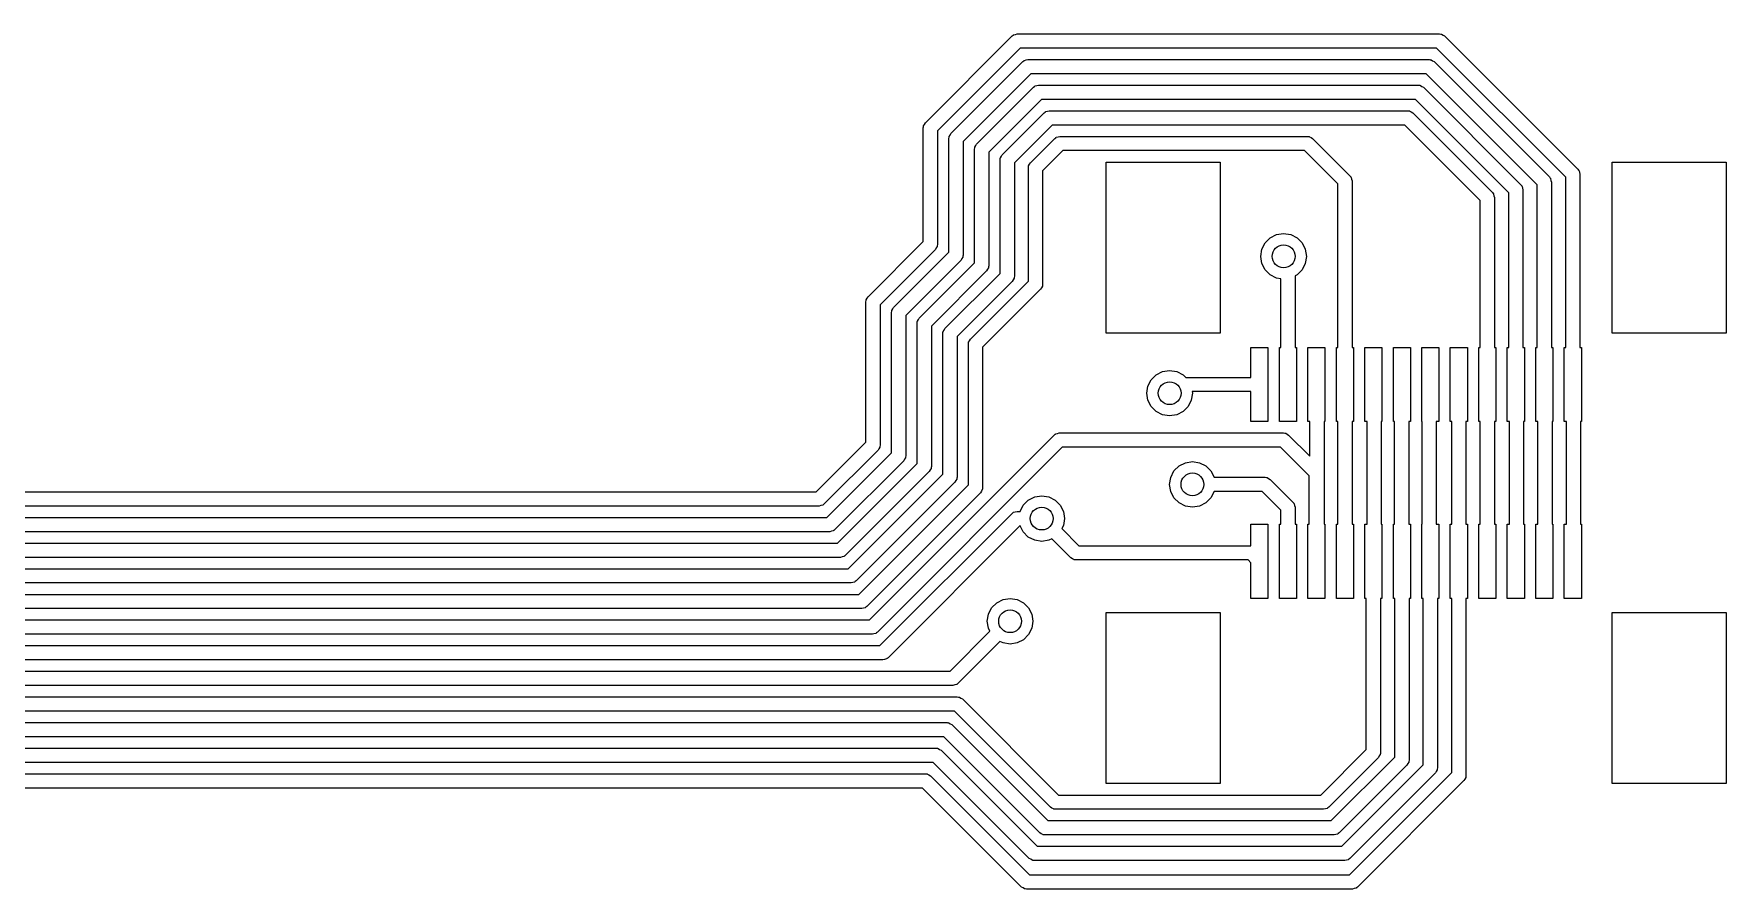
# Model space of a CAD drawing. Extents: x -27 to 355, y -108 to 35.
# Drawn here: x 320.07 to 349.76, y -67.5 to -52.5 of the extents above; entities that cross this region are included whole.
import ezdxf

# ---------------------------------------------------------------- set-up
doc = ezdxf.new("R2010")
doc.units = 0
doc.layers.add('BLACK', color=7, linetype='CONTINUOUS')

msp = doc.modelspace()

# ---------------------------------------------------------------- linework, layer by layer
at = {"layer": 'BLACK', "linetype": 'CONTINUOUS'}
for p, q in [((335.713, -54.0593), (337.238, -52.5344)), ((337.238, -52.5344), (337.256, -52.5211)), ((337.256, -52.5211), (337.259, -52.5176)), ((337.259, -52.5176), (337.261, -52.5168)), ((337.261, -52.5168), (337.267, -52.513)), ((337.267, -52.513), (337.297, -52.5065)), ((337.297, -52.5065), (337.326, -52.4978)), ((337.326, -52.4978), (344.737, -52.4978)), ((344.737, -52.4978), (344.759, -52.501)), ((344.759, -52.501), (344.764, -52.5007)), ((344.764, -52.5007), (344.766, -52.502)), ((344.766, -52.502), (344.773, -52.503)), ((344.773, -52.503), (344.798, -52.5197)), ((344.798, -52.5197), (344.825, -52.5344)), ((344.825, -52.5344), (347.163, -54.8724)), ((337.378, -52.7478), (335.926, -54.1995)), ((344.685, -52.7478), (337.378, -52.7478)), ((346.95, -55.0126), (344.685, -52.7478)), ((336.163, -54.2455), (337.424, -52.984)), ((337.424, -52.984), (337.442, -52.9706)), ((337.442, -52.9706), (337.445, -52.9672)), ((337.445, -52.9672), (337.448, -52.9664)), ((337.448, -52.9664), (337.453, -52.9625)), ((337.453, -52.9625), (337.483, -52.956)), ((337.483, -52.956), (337.513, -52.9473)), ((337.513, -52.9473), (344.551, -52.9473)), ((344.551, -52.9473), (344.573, -52.9505)), ((344.573, -52.9505), (344.577, -52.9502)), ((344.577, -52.9502), (344.58, -52.9516)), ((344.58, -52.9516), (344.586, -52.9525)), ((344.586, -52.9525), (344.612, -52.9692)), ((344.612, -52.9692), (344.639, -52.984)), ((344.639, -52.984), (346.663, -55.0081)), ((337.564, -53.1973), (336.376, -54.3857)), ((336.612, -54.4317), (337.61, -53.4335)), ((344.499, -53.1973), (337.564, -53.1973)), ((337.61, -53.4335), (337.628, -53.4202)), ((337.628, -53.4202), (337.631, -53.4167)), ((337.631, -53.4167), (337.634, -53.4159)), ((337.634, -53.4159), (337.639, -53.412)), ((337.639, -53.412), (337.669, -53.4055)), ((337.669, -53.4055), (337.699, -53.3969)), ((337.699, -53.3969), (344.365, -53.3969)), ((344.365, -53.3969), (344.387, -53.4001)), ((344.387, -53.4001), (344.391, -53.3997)), ((344.391, -53.3997), (344.394, -53.4011)), ((344.394, -53.4011), (344.4, -53.402)), ((344.4, -53.402), (344.426, -53.4187)), ((344.426, -53.4187), (344.453, -53.4335)), ((344.453, -53.4335), (346.163, -55.1438)), ((346.45, -55.1483), (344.499, -53.1973)), ((337.75, -53.6469), (336.825, -54.5719)), ((344.313, -53.6469), (337.75, -53.6469)), ((345.95, -55.284), (344.313, -53.6469)), ((337.062, -54.6179), (337.797, -53.883)), ((337.797, -53.883), (337.814, -53.8697)), ((337.814, -53.8697), (337.817, -53.8662)), ((337.817, -53.8662), (337.82, -53.8654)), ((337.82, -53.8654), (337.825, -53.8615)), ((337.825, -53.8615), (337.855, -53.855)), ((337.855, -53.855), (337.885, -53.8464)), ((337.885, -53.8464), (344.178, -53.8464)), ((344.178, -53.8464), (344.2, -53.8496)), ((344.2, -53.8496), (344.205, -53.8492)), ((344.205, -53.8492), (344.208, -53.8506)), ((344.208, -53.8506), (344.214, -53.8515)), ((344.214, -53.8515), (344.24, -53.8682)), ((344.24, -53.8682), (344.267, -53.883)), ((344.267, -53.883), (345.663, -55.2796)), ((335.676, -54.1477), (335.68, -54.1257)), ((335.676, -56.1397), (335.676, -54.1477)), ((335.679, -54.1211), (335.681, -54.1186)), ((335.68, -54.1257), (335.679, -54.1211)), ((335.681, -54.1186), (335.682, -54.1122)), ((335.682, -54.1122), (335.698, -54.0863)), ((335.698, -54.0863), (335.713, -54.0593)), ((335.926, -54.1995), (335.926, -56.1915)), ((336.126, -54.3339), (336.129, -54.3119)), ((336.126, -56.3259), (336.126, -54.3339)), ((336.129, -54.3073), (336.13, -54.3048)), ((336.129, -54.3119), (336.129, -54.3073)), ((336.13, -54.3048), (336.131, -54.2984)), ((336.131, -54.2984), (336.148, -54.2725)), ((336.148, -54.2725), (336.163, -54.2455)), ((337.937, -54.0964), (337.275, -54.7581)), ((337.558, -54.7576), (337.983, -54.3325)), ((344.127, -54.0964), (337.937, -54.0964)), ((337.983, -54.3325), (338.001, -54.3192)), ((338.001, -54.3192), (338.004, -54.3157)), ((338.004, -54.3157), (338.006, -54.3149)), ((338.006, -54.3149), (338.011, -54.311)), ((338.011, -54.311), (338.042, -54.3046)), ((338.042, -54.3046), (338.071, -54.2959)), ((338.071, -54.2959), (342.421, -54.2959)), ((342.421, -54.2959), (342.443, -54.2991)), ((342.443, -54.2991), (342.448, -54.2988)), ((342.448, -54.2988), (342.45, -54.3001)), ((342.45, -54.3001), (342.456, -54.301)), ((342.456, -54.301), (342.482, -54.3177)), ((342.482, -54.3177), (342.509, -54.3325)), ((342.509, -54.3325), (343.163, -54.9866)), ((345.45, -55.4197), (344.127, -54.0964)), ((336.376, -54.3857), (336.376, -56.3777)), ((336.575, -54.5201), (336.579, -54.498)), ((336.575, -56.5121), (336.575, -54.5201)), ((336.578, -54.4934), (336.58, -54.491)), ((336.579, -54.498), (336.578, -54.4934)), ((336.58, -54.491), (336.581, -54.4846)), ((336.581, -54.4846), (336.597, -54.4587)), ((336.597, -54.4587), (336.612, -54.4317)), ((336.825, -54.5719), (336.825, -56.5639)), ((337.047, -54.6449), (337.062, -54.6179)), ((338.123, -54.5459), (337.771, -54.8978)), ((342.369, -54.5459), (338.123, -54.5459)), ((342.95, -55.1268), (342.369, -54.5459)), ((337.025, -54.7063), (337.028, -54.6842)), ((337.025, -56.6983), (337.025, -54.7063)), ((337.028, -54.6796), (337.029, -54.6772)), ((337.028, -54.6842), (337.028, -54.6796)), ((337.029, -54.6772), (337.03, -54.6708)), ((337.03, -54.6708), (337.047, -54.6449)), ((337.275, -54.7581), (337.275, -56.7501)), ((337.521, -54.846), (337.524, -54.824)), ((337.521, -56.838), (337.521, -54.846)), ((337.524, -54.8194), (337.525, -54.8169)), ((337.524, -54.824), (337.524, -54.8194)), ((337.525, -54.8169), (337.526, -54.8105)), ((337.526, -54.8105), (337.543, -54.7846)), ((337.543, -54.7846), (337.558, -54.7576)), ((337.771, -54.8978), (337.771, -56.8898)), ((338.885, -57.7483), (338.885, -54.7483)), ((338.885, -54.7483), (340.885, -54.7483)), ((340.885, -54.7483), (340.885, -57.7483)), ((347.163, -54.8724), (347.177, -54.8902)), ((347.177, -54.8902), (347.18, -54.8933)), ((347.18, -54.8933), (347.181, -54.896)), ((347.181, -54.896), (347.185, -54.9012)), ((347.185, -54.9012), (347.191, -54.9313)), ((347.191, -54.9313), (347.2, -54.9608)), ((347.765, -57.7483), (347.765, -54.7483)), ((347.765, -54.7483), (349.765, -54.7483)), ((349.765, -54.7483), (349.765, -57.7483)), ((342.95, -57.9983), (342.95, -55.1268)), ((343.163, -54.9866), (343.177, -55.0044)), ((343.177, -55.0044), (343.18, -55.0075)), ((343.18, -55.0075), (343.181, -55.0102)), ((343.181, -55.0102), (343.185, -55.0154)), ((343.185, -55.0154), (343.191, -55.0455)), ((343.191, -55.0455), (343.2, -55.075)), ((343.2, -55.075), (343.2, -57.9983)), ((346.163, -55.1438), (346.177, -55.1617)), ((346.177, -55.1617), (346.18, -55.1647)), ((346.18, -55.1647), (346.181, -55.1674)), ((346.181, -55.1674), (346.185, -55.1726)), ((346.185, -55.1726), (346.191, -55.2027)), ((346.191, -55.2027), (346.2, -55.2322)), ((346.2, -55.2322), (346.2, -57.9983)), ((346.45, -57.9983), (346.45, -55.1483)), ((346.663, -55.0081), (346.677, -55.026)), ((346.677, -55.026), (346.68, -55.029)), ((346.68, -55.029), (346.681, -55.0317)), ((346.681, -55.0317), (346.685, -55.0369)), ((346.685, -55.0369), (346.691, -55.067)), ((346.691, -55.067), (346.7, -55.0965)), ((346.7, -55.0965), (346.7, -57.9983)), ((346.95, -57.9983), (346.95, -55.0126)), ((347.2, -54.9608), (347.2, -57.9983)), ((345.45, -57.9983), (345.45, -55.4197)), ((345.663, -55.2796), (345.677, -55.2974)), ((345.677, -55.2974), (345.68, -55.3004)), ((345.68, -55.3004), (345.681, -55.3031)), ((345.681, -55.3031), (345.685, -55.3083)), ((345.685, -55.3083), (345.691, -55.3384)), ((345.691, -55.3384), (345.7, -55.368)), ((345.7, -55.368), (345.7, -57.9983)), ((345.95, -57.9983), (345.95, -55.284)), ((341.676, -56.1649), (341.765, -56.0764)), ((341.765, -56.0764), (341.876, -56.0196)), ((341.876, -56.0196), (342, -56)), ((342, -56), (342.124, -56.0196)), ((342.124, -56.0196), (342.235, -56.0764)), ((342.235, -56.0764), (342.324, -56.1649)), ((334.707, -57.1093), (335.676, -56.1397)), ((335.89, -56.2799), (334.92, -57.2494)), ((335.156, -57.2955), (336.126, -56.3259)), ((335.905, -56.2529), (335.89, -56.2799)), ((335.921, -56.227), (335.905, -56.2529)), ((335.922, -56.2206), (335.921, -56.227)), ((335.924, -56.2181), (335.922, -56.2206)), ((335.926, -56.1915), (335.923, -56.2135)), ((335.923, -56.2135), (335.924, -56.2181)), ((336.371, -56.4132), (336.354, -56.4391)), ((336.372, -56.4068), (336.371, -56.4132)), ((336.373, -56.4043), (336.372, -56.4068)), ((336.376, -56.3777), (336.373, -56.3997)), ((336.373, -56.3997), (336.373, -56.4043)), ((341.6, -56.4), (341.62, -56.2764)), ((341.62, -56.5236), (341.6, -56.4)), ((341.62, -56.2764), (341.676, -56.1649)), ((342.324, -56.1649), (342.38, -56.2764)), ((342.38, -56.2764), (342.4, -56.4)), ((342.4, -56.4), (342.38, -56.5236)), ((336.339, -56.4661), (335.37, -57.4356)), ((335.606, -57.4817), (336.575, -56.5121)), ((336.789, -56.6523), (335.819, -57.6218)), ((336.055, -57.6679), (337.025, -56.6983)), ((336.354, -56.4391), (336.339, -56.4661)), ((336.804, -56.6253), (336.789, -56.6523)), ((336.82, -56.5994), (336.804, -56.6253)), ((336.821, -56.593), (336.82, -56.5994)), ((336.823, -56.5905), (336.821, -56.593)), ((336.825, -56.5639), (336.822, -56.5859)), ((336.822, -56.5859), (336.823, -56.5905)), ((341.676, -56.6351), (341.62, -56.5236)), ((341.765, -56.7236), (341.676, -56.6351)), ((342.324, -56.6351), (342.235, -56.7236)), ((342.38, -56.5236), (342.324, -56.6351)), ((337.238, -56.8385), (336.269, -57.808)), ((336.505, -57.8541), (337.521, -56.838)), ((337.734, -56.9782), (336.718, -57.9942)), ((337.253, -56.8114), (337.238, -56.8385)), ((337.27, -56.7856), (337.253, -56.8114)), ((337.271, -56.7792), (337.27, -56.7856)), ((337.272, -56.7767), (337.271, -56.7792)), ((337.275, -56.7501), (337.272, -56.7721)), ((337.272, -56.7721), (337.272, -56.7767)), ((337.749, -56.9512), (337.734, -56.9782)), ((337.766, -56.9253), (337.749, -56.9512)), ((337.767, -56.9189), (337.766, -56.9253)), ((337.768, -56.9164), (337.767, -56.9189)), ((337.771, -56.8898), (337.768, -56.9118)), ((337.768, -56.9118), (337.768, -56.9164)), ((341.876, -56.7804), (341.765, -56.7236)), ((341.95, -56.7921), (341.876, -56.7804)), ((341.95, -57.9983), (341.95, -56.7921)), ((342.235, -56.7236), (342.2, -56.7415)), ((342.2, -56.7415), (342.2, -57.9983)), ((334.67, -57.1977), (334.673, -57.1756)), ((334.67, -59.6602), (334.67, -57.1977)), ((334.673, -57.171), (334.674, -57.1686)), ((334.673, -57.1756), (334.673, -57.171)), ((334.674, -57.1686), (334.675, -57.1622)), ((334.675, -57.1622), (334.692, -57.1363)), ((334.692, -57.1363), (334.707, -57.1093)), ((334.92, -57.2494), (334.92, -59.712)), ((335.142, -57.3225), (335.156, -57.2955)), ((335.12, -57.3839), (335.123, -57.3618)), ((335.12, -59.8464), (335.12, -57.3839)), ((335.123, -57.3572), (335.124, -57.3548)), ((335.123, -57.3618), (335.123, -57.3572)), ((335.124, -57.3548), (335.125, -57.3484)), ((335.125, -57.3484), (335.142, -57.3225)), ((335.37, -57.4356), (335.37, -59.8981)), ((335.569, -57.5701), (335.572, -57.548)), ((335.569, -60.0326), (335.569, -57.5701)), ((335.572, -57.5434), (335.574, -57.541)), ((335.572, -57.548), (335.572, -57.5434)), ((335.574, -57.5346), (335.591, -57.5087)), ((335.574, -57.541), (335.574, -57.5346)), ((335.591, -57.5087), (335.606, -57.4817)), ((335.819, -57.6218), (335.819, -60.0843)), ((336.019, -57.7563), (336.022, -57.7342)), ((336.019, -60.2188), (336.019, -57.7563)), ((336.022, -57.7296), (336.023, -57.7272)), ((336.022, -57.7342), (336.022, -57.7296)), ((336.023, -57.7272), (336.024, -57.7208)), ((336.024, -57.7208), (336.041, -57.6949)), ((336.041, -57.6949), (336.055, -57.6679)), ((336.269, -57.808), (336.269, -60.2705)), ((336.473, -57.907), (336.49, -57.8811)), ((336.49, -57.8811), (336.505, -57.8541)), ((340.885, -57.7483), (338.885, -57.7483)), ((349.765, -57.7483), (347.765, -57.7483)), ((336.468, -57.9425), (336.472, -57.9204)), ((336.468, -60.405), (336.468, -57.9425)), ((336.471, -57.9158), (336.473, -57.9134)), ((336.472, -57.9204), (336.471, -57.9158)), ((336.473, -57.9134), (336.473, -57.907)), ((336.718, -57.9942), (336.718, -60.4567)), ((341.425, -58.5233), (341.425, -57.9983)), ((341.425, -57.9983), (341.725, -57.9983)), ((341.725, -57.9983), (341.725, -59.2983)), ((341.925, -59.2983), (341.925, -57.9983)), ((341.925, -57.9983), (341.95, -57.9983)), ((342.2, -57.9983), (342.225, -57.9983)), ((342.225, -57.9983), (342.225, -59.2983)), ((342.425, -59.2983), (342.425, -57.9983)), ((342.425, -57.9983), (342.725, -57.9983)), ((342.725, -57.9983), (342.725, -59.2983)), ((342.925, -59.2983), (342.925, -57.9983)), ((342.925, -57.9983), (342.95, -57.9983)), ((343.2, -57.9983), (343.225, -57.9983)), ((343.225, -57.9983), (343.225, -59.2983)), ((343.425, -59.2983), (343.425, -57.9983)), ((343.425, -57.9983), (343.725, -57.9983)), ((343.725, -57.9983), (343.725, -59.2983)), ((343.925, -59.2983), (343.925, -57.9983)), ((343.925, -57.9983), (344.225, -57.9983)), ((344.225, -57.9983), (344.225, -59.2983)), ((344.425, -59.2983), (344.425, -57.9983)), ((344.425, -57.9983), (344.725, -57.9983)), ((344.725, -57.9983), (344.725, -59.2983)), ((344.925, -59.2983), (344.925, -57.9983)), ((344.925, -57.9983), (345.225, -57.9983)), ((345.225, -57.9983), (345.225, -59.2983)), ((345.425, -59.2983), (345.425, -57.9983)), ((345.425, -57.9983), (345.45, -57.9983)), ((345.7, -57.9983), (345.725, -57.9983)), ((345.725, -57.9983), (345.725, -59.2983)), ((345.925, -59.2983), (345.925, -57.9983)), ((345.925, -57.9983), (345.95, -57.9983)), ((346.2, -57.9983), (346.225, -57.9983)), ((346.225, -57.9983), (346.225, -59.2983)), ((346.425, -59.2983), (346.425, -57.9983)), ((346.425, -57.9983), (346.45, -57.9983)), ((346.7, -57.9983), (346.725, -57.9983)), ((346.725, -57.9983), (346.725, -59.2983)), ((346.925, -59.2983), (346.925, -57.9983)), ((346.925, -57.9983), (346.95, -57.9983)), ((347.2, -57.9983), (347.225, -57.9983)), ((347.225, -57.9983), (347.225, -59.2983)), ((339.676, -58.5649), (339.765, -58.4764)), ((339.765, -58.4764), (339.876, -58.4196)), ((339.876, -58.4196), (340, -58.4)), ((340, -58.4), (340.124, -58.4196)), ((340.124, -58.4196), (340.235, -58.4764)), ((340.235, -58.4764), (340.282, -58.5233)), ((339.6, -58.8), (339.62, -58.6764)), ((339.62, -58.6764), (339.676, -58.5649)), ((340.282, -58.5233), (341.425, -58.5233)), ((341.425, -58.7733), (340.396, -58.7733)), ((340.396, -58.7733), (340.4, -58.8)), ((341.425, -59.2983), (341.425, -58.7733)), ((339.62, -58.9236), (339.6, -58.8)), ((339.676, -59.0351), (339.62, -58.9236)), ((339.765, -59.1236), (339.676, -59.0351)), ((340.324, -59.0351), (340.235, -59.1236)), ((340.38, -58.9236), (340.324, -59.0351)), ((340.4, -58.8), (340.38, -58.9236)), ((339.876, -59.1804), (339.765, -59.1236)), ((340, -59.2), (339.876, -59.1804)), ((340.124, -59.1804), (340, -59.2)), ((340.235, -59.1236), (340.124, -59.1804)), ((341.725, -59.2983), (341.425, -59.2983)), ((342.225, -59.2983), (341.925, -59.2983)), ((342.461, -59.2983), (342.425, -59.2983)), ((342.461, -59.9067), (342.461, -59.2983)), ((342.725, -59.2983), (342.711, -59.2983)), ((342.711, -59.2983), (342.711, -61.0983)), ((342.95, -59.2983), (342.925, -59.2983)), ((342.95, -61.0983), (342.95, -59.2983)), ((343.225, -59.2983), (343.2, -59.2983)), ((343.2, -59.2983), (343.2, -61.0983)), ((343.463, -59.2983), (343.425, -59.2983)), ((343.463, -61.0983), (343.463, -59.2983)), ((343.725, -59.2983), (343.713, -59.2983)), ((343.713, -59.2983), (343.713, -61.0983)), ((343.946, -59.2983), (343.925, -59.2983)), ((343.946, -61.0983), (343.946, -59.2983)), ((344.225, -59.2983), (344.196, -59.2983)), ((344.196, -59.2983), (344.196, -61.0983)), ((344.429, -59.2983), (344.425, -59.2983)), ((344.429, -61.0983), (344.429, -59.2983)), ((344.725, -59.2983), (344.679, -59.2983)), ((344.679, -59.2983), (344.679, -61.0983)), ((344.95, -59.2983), (344.925, -59.2983)), ((344.95, -61.0983), (344.95, -59.2983)), ((345.225, -59.2983), (345.2, -59.2983)), ((345.2, -59.2983), (345.2, -61.0983)), ((345.45, -59.2983), (345.425, -59.2983)), ((345.45, -61.0983), (345.45, -59.2983)), ((345.725, -59.2983), (345.7, -59.2983)), ((345.7, -59.2983), (345.7, -61.0983)), ((345.961, -59.2983), (345.925, -59.2983)), ((345.961, -61.0983), (345.961, -59.2983)), ((346.225, -59.2983), (346.211, -59.2983)), ((346.211, -59.2983), (346.211, -61.0983)), ((346.461, -59.2983), (346.425, -59.2983)), ((346.461, -61.0983), (346.461, -59.2983)), ((346.725, -59.2983), (346.711, -59.2983)), ((346.711, -59.2983), (346.711, -61.0983)), ((346.961, -59.2983), (346.925, -59.2983)), ((346.961, -61.0983), (346.961, -59.2983)), ((347.225, -59.2983), (347.211, -59.2983)), ((347.211, -59.2983), (347.211, -61.0983)), ((333.8, -60.5303), (334.67, -59.6602)), ((334.731, -62.7779), (337.975, -59.5344)), ((337.975, -59.5344), (337.992, -59.5211)), ((337.992, -59.5211), (337.995, -59.5176)), ((337.995, -59.5176), (337.998, -59.5168)), ((337.998, -59.5168), (338.003, -59.513)), ((338.003, -59.513), (338.033, -59.5065)), ((338.033, -59.5065), (338.063, -59.4978)), ((338.063, -59.4978), (342, -59.4978)), ((342, -59.4978), (342.022, -59.501)), ((342.022, -59.501), (342.027, -59.5007)), ((342.027, -59.5007), (342.029, -59.502)), ((342.029, -59.502), (342.036, -59.503)), ((342.036, -59.503), (342.061, -59.5197)), ((342.061, -59.5197), (342.088, -59.5344)), ((342.088, -59.5344), (342.461, -59.9067)), ((334.884, -59.8003), (333.94, -60.7437)), ((333.986, -60.9798), (335.12, -59.8464)), ((338.115, -59.7478), (334.871, -62.9913)), ((334.898, -59.7733), (334.884, -59.8003)), ((334.915, -59.7475), (334.898, -59.7733)), ((334.916, -59.7411), (334.915, -59.7475)), ((334.917, -59.7386), (334.916, -59.7411)), ((334.92, -59.712), (334.917, -59.734)), ((334.917, -59.734), (334.917, -59.7386)), ((335.348, -59.9595), (335.333, -59.9865)), ((335.365, -59.9337), (335.348, -59.9595)), ((335.366, -59.9273), (335.365, -59.9337)), ((335.367, -59.9248), (335.366, -59.9273)), ((335.37, -59.8981), (335.367, -59.9202)), ((335.367, -59.9202), (335.367, -59.9248)), ((341.948, -59.7478), (338.115, -59.7478)), ((342.45, -60.2496), (341.948, -59.7478)), ((335.333, -59.9865), (334.127, -61.1932)), ((334.173, -61.4293), (335.569, -60.0326)), ((335.783, -60.1727), (334.313, -61.6427)), ((334.359, -61.8788), (336.019, -60.2188)), ((335.797, -60.1457), (335.783, -60.1727)), ((335.814, -60.1198), (335.797, -60.1457)), ((335.815, -60.1134), (335.814, -60.1198)), ((335.816, -60.111), (335.815, -60.1134)), ((335.819, -60.0843), (335.816, -60.1064)), ((335.816, -60.1064), (335.816, -60.111)), ((336.269, -60.2705), (336.266, -60.2926)), ((340, -60.4), (340.02, -60.2764)), ((340.02, -60.2764), (340.076, -60.1649)), ((340.076, -60.1649), (340.165, -60.0764)), ((340.165, -60.0764), (340.276, -60.0196)), ((340.276, -60.0196), (340.4, -60)), ((340.4, -60), (340.524, -60.0196)), ((340.524, -60.0196), (340.635, -60.0764)), ((340.635, -60.0764), (340.724, -60.1649)), ((340.724, -60.1649), (340.78, -60.275)), ((340.78, -60.275), (341.676, -60.275)), ((341.676, -60.275), (341.698, -60.2782)), ((341.698, -60.2782), (341.702, -60.2779)), ((341.702, -60.2779), (341.705, -60.2792)), ((341.705, -60.2792), (341.711, -60.2801)), ((341.711, -60.2801), (341.737, -60.2968)), ((342.45, -61.0983), (342.45, -60.2496)), ((298.775, -60.5303), (333.8, -60.5303)), ((336.232, -60.3589), (334.499, -62.0922)), ((334.545, -62.3284), (336.468, -60.405)), ((336.682, -60.5451), (334.685, -62.5417)), ((336.247, -60.3319), (336.232, -60.3589)), ((336.264, -60.306), (336.247, -60.3319)), ((336.265, -60.2996), (336.264, -60.306)), ((336.266, -60.2972), (336.265, -60.2996)), ((336.266, -60.2926), (336.266, -60.2972)), ((336.696, -60.5181), (336.682, -60.5451)), ((336.713, -60.4922), (336.696, -60.5181)), ((336.714, -60.4858), (336.713, -60.4922)), ((336.715, -60.4834), (336.714, -60.4858)), ((336.718, -60.4567), (336.715, -60.4788)), ((336.715, -60.4788), (336.715, -60.4834)), ((340.02, -60.5236), (340, -60.4)), ((340.076, -60.6351), (340.02, -60.5236)), ((340.78, -60.525), (340.724, -60.6351)), ((341.624, -60.525), (340.78, -60.525)), ((341.95, -60.8511), (341.624, -60.525)), ((341.737, -60.2968), (341.764, -60.3116)), ((341.764, -60.3116), (342.163, -60.7109)), ((333.852, -60.7803), (298.723, -60.7803)), ((333.881, -60.7716), (333.852, -60.7803)), ((333.912, -60.7651), (333.881, -60.7716)), ((333.917, -60.7613), (333.912, -60.7651)), ((333.919, -60.7605), (333.917, -60.7613)), ((333.922, -60.757), (333.919, -60.7605)), ((333.94, -60.7437), (333.922, -60.757)), ((337.292, -60.8831), (337.322, -60.8745)), ((337.322, -60.8745), (337.375, -60.8745)), ((337.375, -60.8745), (337.432, -60.7644)), ((337.432, -60.7644), (337.52, -60.6759)), ((337.52, -60.6759), (337.632, -60.6191)), ((337.632, -60.6191), (337.755, -60.5995)), ((337.755, -60.5995), (337.879, -60.6191)), ((337.879, -60.6191), (337.99, -60.6759)), ((337.99, -60.6759), (338.079, -60.7644)), ((338.079, -60.7644), (338.136, -60.8759)), ((340.165, -60.7236), (340.076, -60.6351)), ((340.276, -60.7804), (340.165, -60.7236)), ((340.4, -60.8), (340.276, -60.7804)), ((340.524, -60.7804), (340.4, -60.8)), ((340.635, -60.7236), (340.524, -60.7804)), ((340.724, -60.6351), (340.635, -60.7236)), ((341.95, -61.0983), (341.95, -60.8511)), ((342.163, -60.7109), (342.177, -60.7287)), ((342.177, -60.7287), (342.18, -60.7317)), ((342.18, -60.7317), (342.181, -60.7344)), ((342.181, -60.7344), (342.185, -60.7396)), ((342.185, -60.7396), (342.191, -60.7697)), ((342.191, -60.7697), (342.2, -60.7993)), ((342.2, -60.7993), (342.2, -61.0983)), ((298.589, -60.9798), (333.986, -60.9798)), ((334.917, -63.2274), (337.234, -60.9111)), ((337.374, -61.1245), (335.058, -63.4408)), ((337.234, -60.9111), (337.251, -60.8978)), ((337.251, -60.8978), (337.255, -60.8943)), ((337.255, -60.8943), (337.257, -60.8935)), ((337.257, -60.8935), (337.262, -60.8896)), ((337.262, -60.8896), (337.292, -60.8831)), ((337.375, -61.1245), (337.374, -61.1245)), ((337.432, -61.2346), (337.375, -61.1245)), ((338.136, -61.1231), (338.109, -61.1761)), ((338.136, -60.8759), (338.155, -60.9995)), ((338.155, -60.9995), (338.136, -61.1231)), ((341.425, -61.475), (341.425, -61.0983)), ((341.425, -61.0983), (341.725, -61.0983)), ((341.725, -61.0983), (341.725, -62.3983)), ((341.925, -62.3983), (341.925, -61.0983)), ((341.925, -61.0983), (341.95, -61.0983)), ((342.2, -61.0983), (342.225, -61.0983)), ((342.225, -61.0983), (342.225, -62.3983)), ((342.425, -62.3983), (342.425, -61.0983)), ((342.425, -61.0983), (342.45, -61.0983)), ((342.711, -61.0983), (342.725, -61.0983)), ((342.725, -61.0983), (342.725, -62.3983)), ((342.925, -62.3983), (342.925, -61.0983)), ((342.925, -61.0983), (342.95, -61.0983)), ((343.2, -61.0983), (343.225, -61.0983)), ((343.225, -61.0983), (343.225, -62.3983)), ((343.425, -62.3983), (343.425, -61.0983)), ((343.425, -61.0983), (343.463, -61.0983)), ((343.713, -61.0983), (343.725, -61.0983)), ((343.725, -61.0983), (343.725, -62.3983)), ((343.925, -62.3983), (343.925, -61.0983)), ((343.925, -61.0983), (343.946, -61.0983)), ((344.196, -61.0983), (344.225, -61.0983)), ((344.225, -61.0983), (344.225, -62.3983)), ((344.425, -62.3983), (344.425, -61.0983)), ((344.425, -61.0983), (344.429, -61.0983)), ((344.679, -61.0983), (344.725, -61.0983)), ((344.725, -61.0983), (344.725, -62.3983)), ((344.925, -62.3983), (344.925, -61.0983)), ((344.925, -61.0983), (344.95, -61.0983)), ((345.2, -61.0983), (345.225, -61.0983)), ((345.225, -61.0983), (345.225, -62.3983)), ((345.425, -62.3983), (345.425, -61.0983)), ((345.425, -61.0983), (345.45, -61.0983)), ((345.7, -61.0983), (345.725, -61.0983)), ((345.725, -61.0983), (345.725, -62.3983)), ((345.925, -62.3983), (345.925, -61.0983)), ((345.925, -61.0983), (345.961, -61.0983)), ((346.211, -61.0983), (346.225, -61.0983)), ((346.225, -61.0983), (346.225, -62.3983)), ((346.425, -62.3983), (346.425, -61.0983)), ((346.425, -61.0983), (346.461, -61.0983)), ((346.711, -61.0983), (346.725, -61.0983)), ((346.725, -61.0983), (346.725, -62.3983)), ((346.925, -62.3983), (346.925, -61.0983)), ((346.925, -61.0983), (346.961, -61.0983)), ((347.211, -61.0983), (347.225, -61.0983)), ((347.225, -61.0983), (347.225, -62.3983)), ((298.402, -61.4293), (334.173, -61.4293)), ((334.038, -61.2298), (298.537, -61.2298)), ((334.068, -61.2211), (334.038, -61.2298)), ((334.098, -61.2147), (334.068, -61.2211)), ((334.103, -61.2108), (334.098, -61.2147)), ((334.106, -61.21), (334.103, -61.2108)), ((334.109, -61.2065), (334.106, -61.21)), ((334.127, -61.1932), (334.109, -61.2065)), ((337.52, -61.3231), (337.432, -61.2346)), ((337.632, -61.3799), (337.52, -61.3231)), ((337.755, -61.3995), (337.632, -61.3799)), ((337.879, -61.3799), (337.755, -61.3995)), ((337.932, -61.3529), (337.879, -61.3799)), ((338.267, -61.6884), (337.932, -61.3529)), ((338.109, -61.1761), (338.407, -61.475)), ((334.224, -61.6793), (298.351, -61.6793)), ((334.254, -61.6707), (334.224, -61.6793)), ((334.284, -61.6642), (334.254, -61.6707)), ((334.289, -61.6603), (334.284, -61.6642)), ((334.292, -61.6595), (334.289, -61.6603)), ((334.295, -61.656), (334.292, -61.6595)), ((334.313, -61.6427), (334.295, -61.656)), ((338.294, -61.7032), (338.267, -61.6884)), ((338.32, -61.7199), (338.294, -61.7032)), ((338.327, -61.7208), (338.32, -61.7199)), ((338.329, -61.7221), (338.327, -61.7208)), ((338.334, -61.7218), (338.329, -61.7221)), ((338.356, -61.725), (338.334, -61.7218)), ((341.375, -61.725), (338.356, -61.725)), ((338.407, -61.475), (341.425, -61.475)), ((341.425, -61.7751), (341.375, -61.725)), ((298.216, -61.8788), (334.359, -61.8788)), ((341.425, -62.3983), (341.425, -61.7751)), ((298.03, -62.3284), (334.545, -62.3284)), ((334.411, -62.1288), (298.164, -62.1288)), ((334.44, -62.1202), (334.411, -62.1288)), ((334.47, -62.1137), (334.44, -62.1202)), ((334.475, -62.1098), (334.47, -62.1137)), ((334.478, -62.109), (334.475, -62.1098)), ((334.481, -62.1055), (334.478, -62.109)), ((334.499, -62.0922), (334.481, -62.1055)), ((334.597, -62.5784), (297.978, -62.5784)), ((334.626, -62.5697), (334.597, -62.5784)), ((334.656, -62.5632), (334.626, -62.5697)), ((334.662, -62.5593), (334.656, -62.5632)), ((334.664, -62.5585), (334.662, -62.5593)), ((334.667, -62.5551), (334.664, -62.5585)), ((334.685, -62.5417), (334.667, -62.5551)), ((336.82, -62.6764), (336.876, -62.5649)), ((336.876, -62.5649), (336.965, -62.4764)), ((336.965, -62.4764), (337.076, -62.4196)), ((337.076, -62.4196), (337.2, -62.4)), ((337.2, -62.4), (337.324, -62.4196)), ((337.324, -62.4196), (337.435, -62.4764)), ((337.435, -62.4764), (337.524, -62.5649)), ((337.524, -62.5649), (337.58, -62.6764)), ((338.885, -65.6483), (338.885, -62.6483)), ((338.885, -62.6483), (340.885, -62.6483)), ((340.885, -62.6483), (340.885, -65.6483)), ((341.725, -62.3983), (341.425, -62.3983)), ((342.225, -62.3983), (341.925, -62.3983)), ((342.725, -62.3983), (342.425, -62.3983)), ((343.225, -62.3983), (342.925, -62.3983)), ((343.45, -62.3983), (343.425, -62.3983)), ((343.45, -65.0484), (343.45, -62.3983)), ((343.725, -62.3983), (343.7, -62.3983)), ((343.7, -62.3983), (343.7, -65.1002)), ((343.95, -62.3983), (343.925, -62.3983)), ((343.95, -65.1842), (343.95, -62.3983)), ((344.225, -62.3983), (344.2, -62.3983)), ((344.2, -62.3983), (344.2, -65.2359)), ((344.45, -62.3983), (344.425, -62.3983)), ((344.45, -65.3199), (344.45, -62.3983)), ((344.725, -62.3983), (344.7, -62.3983)), ((344.7, -62.3983), (344.7, -65.3717)), ((344.95, -62.3983), (344.925, -62.3983)), ((344.95, -65.4556), (344.95, -62.3983)), ((345.225, -62.3983), (345.2, -62.3983)), ((345.2, -62.3983), (345.2, -65.5074)), ((345.725, -62.3983), (345.425, -62.3983)), ((346.225, -62.3983), (345.925, -62.3983)), ((346.725, -62.3983), (346.425, -62.3983)), ((347.225, -62.3983), (346.925, -62.3983)), ((347.765, -65.6483), (347.765, -62.6483)), ((347.765, -62.6483), (349.765, -62.6483)), ((349.765, -62.6483), (349.765, -65.6483)), ((296.658, -62.7779), (334.731, -62.7779)), ((336.8, -62.8), (336.82, -62.6764)), ((336.82, -62.9236), (336.8, -62.8)), ((336.847, -62.9766), (336.82, -62.9236)), ((337.58, -62.9236), (337.524, -63.0351)), ((337.58, -62.6764), (337.6, -62.8)), ((337.6, -62.8), (337.58, -62.9236)), ((334.783, -63.0279), (296.71, -63.0279)), ((296.858, -63.2274), (334.917, -63.2274)), ((334.812, -63.0192), (334.783, -63.0279)), ((334.843, -63.0127), (334.812, -63.0192)), ((334.848, -63.0089), (334.843, -63.0127)), ((334.85, -63.0081), (334.848, -63.0089)), ((334.853, -63.0046), (334.85, -63.0081)), ((334.871, -62.9913), (334.853, -63.0046)), ((336.146, -63.6769), (336.847, -62.9766)), ((337.023, -63.1534), (336.286, -63.8903)), ((337.076, -63.1804), (337.023, -63.1534)), ((337.2, -63.2), (337.076, -63.1804)), ((337.324, -63.1804), (337.2, -63.2)), ((337.435, -63.1236), (337.324, -63.1804)), ((337.524, -63.0351), (337.435, -63.1236)), ((334.969, -63.4774), (296.91, -63.4774)), ((334.999, -63.4687), (334.969, -63.4774)), ((335.029, -63.4623), (334.999, -63.4687)), ((335.034, -63.4584), (335.029, -63.4623)), ((335.037, -63.4576), (335.034, -63.4584)), ((335.04, -63.4541), (335.037, -63.4576)), ((335.058, -63.4408), (335.04, -63.4541)), ((297.045, -63.6769), (336.146, -63.6769)), ((336.198, -63.9269), (297.096, -63.9269)), ((297.231, -64.1264), (336.274, -64.1264)), ((336.228, -63.9183), (336.198, -63.9269)), ((336.258, -63.9118), (336.228, -63.9183)), ((336.263, -63.9079), (336.258, -63.9118)), ((336.266, -63.9071), (336.263, -63.9079)), ((336.269, -63.9036), (336.266, -63.9071)), ((336.286, -63.8903), (336.269, -63.9036)), ((336.274, -64.1264), (336.296, -64.1296)), ((336.296, -64.1296), (336.301, -64.1293)), ((336.301, -64.1293), (336.303, -64.1307)), ((336.303, -64.1307), (336.31, -64.1316)), ((336.31, -64.1316), (336.335, -64.1483)), ((336.222, -64.3764), (297.283, -64.3764)), ((337.907, -66.0612), (336.222, -64.3764)), ((336.335, -64.1483), (336.363, -64.1631)), ((336.363, -64.1631), (338.047, -65.8478)), ((297.417, -64.576), (336.088, -64.576)), ((336.088, -64.576), (336.11, -64.5792)), ((336.11, -64.5792), (336.115, -64.5788)), ((336.115, -64.5788), (336.117, -64.5802)), ((336.117, -64.5802), (336.123, -64.5811)), ((336.123, -64.5811), (336.149, -64.5978)), ((336.149, -64.5978), (336.176, -64.6126)), ((336.176, -64.6126), (337.862, -66.2978)), ((336.036, -64.826), (297.469, -64.826)), ((297.603, -65.0255), (335.902, -65.0255)), ((335.902, -65.0255), (335.924, -65.0287)), ((335.924, -65.0287), (335.928, -65.0283)), ((335.928, -65.0283), (335.931, -65.0297)), ((335.931, -65.0297), (335.937, -65.0306)), ((335.937, -65.0306), (335.963, -65.0473)), ((337.721, -66.5112), (336.036, -64.826)), ((335.85, -65.2755), (297.655, -65.2755)), ((337.535, -66.9607), (335.85, -65.2755)), ((335.963, -65.0473), (335.99, -65.0621)), ((335.99, -65.0621), (337.675, -66.7473)), ((342.651, -65.8478), (343.45, -65.0484)), ((343.663, -65.1886), (342.791, -66.0612)), ((342.836, -66.2978), (343.95, -65.1842)), ((344.163, -65.3243), (342.977, -66.5112)), ((343.023, -66.7473), (344.45, -65.3199)), ((343.678, -65.1616), (343.663, -65.1886)), ((343.695, -65.1357), (343.678, -65.1616)), ((343.696, -65.1293), (343.695, -65.1357)), ((343.697, -65.1268), (343.696, -65.1293)), ((343.7, -65.1002), (343.697, -65.1223)), ((343.697, -65.1223), (343.697, -65.1268)), ((344.178, -65.2973), (344.163, -65.3243)), ((344.195, -65.2714), (344.178, -65.2973)), ((344.196, -65.265), (344.195, -65.2714)), ((344.197, -65.2626), (344.196, -65.265)), ((344.2, -65.2359), (344.197, -65.258)), ((344.197, -65.258), (344.197, -65.2626)), ((297.789, -65.475), (335.716, -65.475)), ((335.716, -65.475), (335.738, -65.4782)), ((335.738, -65.4782), (335.742, -65.4779)), ((335.742, -65.4779), (335.745, -65.4792)), ((335.745, -65.4792), (335.751, -65.4801)), ((335.751, -65.4801), (335.777, -65.4968)), ((335.777, -65.4968), (335.804, -65.5116)), ((335.804, -65.5116), (337.541, -67.2488)), ((343.157, -67.2488), (344.95, -65.4556)), ((344.663, -65.46), (343.163, -66.9607)), ((345.163, -65.5958), (343.297, -67.4622)), ((344.678, -65.433), (344.663, -65.46)), ((344.695, -65.4072), (344.678, -65.433)), ((344.696, -65.4008), (344.695, -65.4072)), ((344.697, -65.3983), (344.696, -65.4008)), ((344.7, -65.3717), (344.697, -65.3937)), ((344.697, -65.3937), (344.697, -65.3983)), ((345.178, -65.5687), (345.163, -65.5958)), ((345.195, -65.5429), (345.178, -65.5687)), ((345.196, -65.5365), (345.195, -65.5429)), ((345.197, -65.534), (345.196, -65.5365)), ((345.2, -65.5074), (345.197, -65.5294)), ((345.197, -65.5294), (345.197, -65.534)), ((335.664, -65.725), (297.841, -65.725)), ((337.401, -67.4622), (335.664, -65.725)), ((338.047, -65.8478), (342.651, -65.8478)), ((340.885, -65.6483), (338.885, -65.6483)), ((349.765, -65.6483), (347.765, -65.6483)), ((337.934, -66.076), (337.907, -66.0612)), ((337.96, -66.0927), (337.934, -66.076)), ((337.966, -66.0936), (337.96, -66.0927)), ((337.969, -66.0949), (337.966, -66.0936)), ((337.973, -66.0946), (337.969, -66.0949)), ((337.995, -66.0978), (337.973, -66.0946)), ((342.702, -66.0978), (337.995, -66.0978)), ((342.732, -66.0891), (342.702, -66.0978)), ((342.762, -66.0827), (342.732, -66.0891)), ((342.767, -66.0788), (342.762, -66.0827)), ((342.77, -66.078), (342.767, -66.0788)), ((342.773, -66.0745), (342.77, -66.078)), ((342.791, -66.0612), (342.773, -66.0745)), ((337.748, -66.526), (337.721, -66.5112)), ((337.862, -66.2978), (342.836, -66.2978)), ((342.977, -66.5112), (342.959, -66.5245)), ((337.675, -66.7473), (343.023, -66.7473)), ((337.774, -66.5427), (337.748, -66.526)), ((337.781, -66.5436), (337.774, -66.5427)), ((337.783, -66.5449), (337.781, -66.5436)), ((337.788, -66.5446), (337.783, -66.5449)), ((337.81, -66.5478), (337.788, -66.5446)), ((342.888, -66.5478), (337.81, -66.5478)), ((342.918, -66.5391), (342.888, -66.5478)), ((342.948, -66.5327), (342.918, -66.5391)), ((342.953, -66.5288), (342.948, -66.5327)), ((342.956, -66.528), (342.953, -66.5288)), ((342.959, -66.5245), (342.956, -66.528)), ((337.562, -66.9755), (337.535, -66.9607)), ((337.588, -66.9922), (337.562, -66.9755)), ((337.594, -66.9931), (337.588, -66.9922)), ((337.597, -66.9945), (337.594, -66.9931)), ((337.602, -66.9941), (337.597, -66.9945)), ((337.624, -66.9973), (337.602, -66.9941)), ((343.074, -66.9973), (337.624, -66.9973)), ((343.104, -66.9887), (343.074, -66.9973)), ((343.134, -66.9822), (343.104, -66.9887)), ((343.139, -66.9783), (343.134, -66.9822)), ((343.142, -66.9775), (343.139, -66.9783)), ((343.145, -66.974), (343.142, -66.9775)), ((343.163, -66.9607), (343.145, -66.974)), ((337.541, -67.2488), (343.157, -67.2488)), ((337.428, -67.4769), (337.401, -67.4622)), ((337.454, -67.4936), (337.428, -67.4769)), ((337.46, -67.4946), (337.454, -67.4936)), ((337.463, -67.4959), (337.46, -67.4946)), ((337.467, -67.4956), (337.463, -67.4959)), ((337.489, -67.4988), (337.467, -67.4956)), ((343.209, -67.4988), (337.489, -67.4988)), ((343.238, -67.4901), (343.209, -67.4988)), ((343.268, -67.4836), (343.238, -67.4901)), ((343.273, -67.4798), (343.268, -67.4836)), ((343.276, -67.479), (343.273, -67.4798)), ((343.279, -67.4755), (343.276, -67.479)), ((343.297, -67.4622), (343.279, -67.4755))]:
    msp.add_line(p, q, dxfattribs=at)
at = {"layer": 'BLACK'}
for centre in [(342, -56.4), (340, -58.8), (340.4, -60.4), (337.755, -60.9995), (337.2, -62.8)]:
    msp.add_circle(centre, 0.2, dxfattribs=at)

doc.saveas('drawing.dxf')
